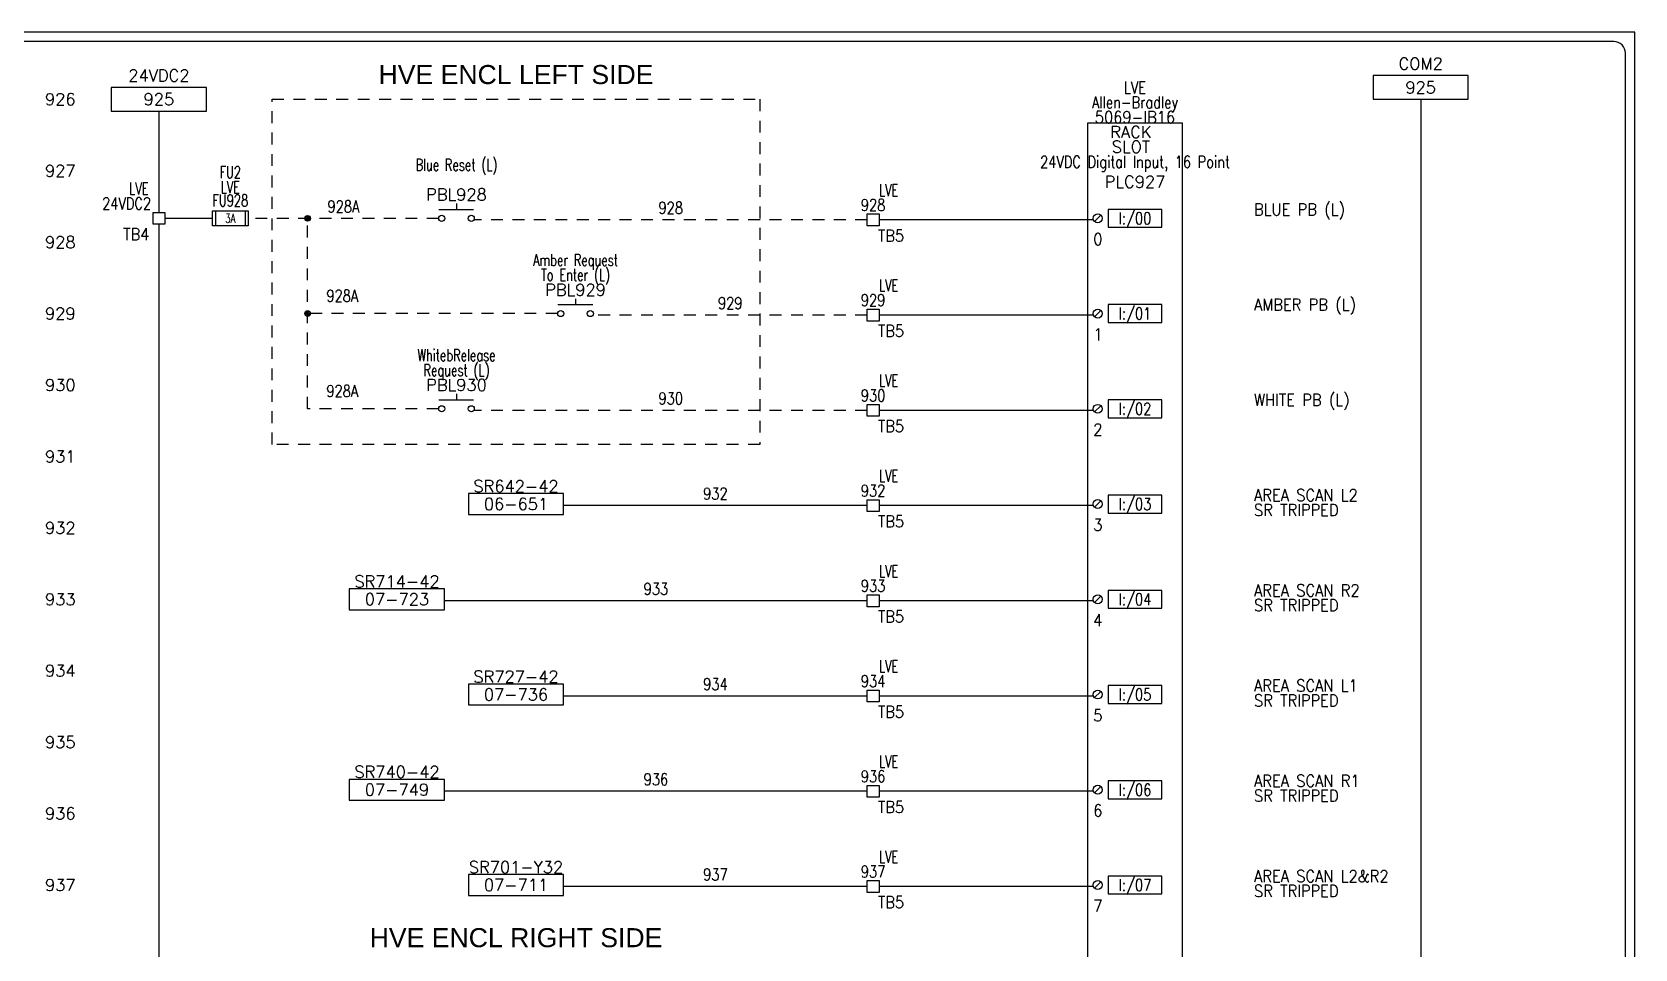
# Model space of a CAD drawing. Header units: inches. Extents: x 0 to 34.2, y 0 to 22.
# Drawn here: x 17.42 to 34.25, y 12.33 to 21.96 of the extents above; entities that cross this region are included whole.
import ezdxf
from ezdxf.enums import TextEntityAlignment as Align

# ---------------------------------------------------------------- set-up
doc = ezdxf.new("R2010")
doc.units = ezdxf.units.IN
doc.header["$MEASUREMENT"] = 0
doc.linetypes.add('HIDDEN2', pattern=[0.1875, 0.125, -0.0625])
for name, color, linetype in [('BLU_12AWG', 5, 'Continuous'), ('BLU_18AWG', 5, 'Continuous'), ('BLU_WHT_12AWG', 4, 'Continuous'), ('DESC', 150, 'Continuous'), ('LOC', 8, 'Continuous'), ('LOCBOX', 3, 'HIDDEN2'), ('MISC', 7, 'Continuous'), ('SYMS', 7, 'Continuous'), ('TAGS', 1, 'Continuous'), ('TERMS', 3, 'Continuous'), ('WIRENO', 3, 'Continuous'), ('WIREREF', 50, 'Continuous'), ('XREF', 7, 'Continuous')]:
    doc.layers.add(name, color=color, linetype=linetype)
doc.styles.add('Fields', font='simplex.shx', dxfattribs={"height": 0.185})
doc.styles.get("Standard").update_dxf_attribs({"font": 'arial.ttf'})
doc.styles.add('WD', font='romans.shx', dxfattribs={"height": 0.185})

# ---------------------------------------------------------------- blocks, each defined once
blk = doc.blocks.new('RG_Master_Ver_4_2_2')
at = {"color": 3}
for p, q in [((34.028, 21.856), (0.25, 21.856)), ((34.15, 0.194), (34.15, 21.734))]:
    blk.add_line(p, q, dxfattribs=at)
blk.add_lwpolyline([(0, -0.044), (34.25, -0.044), (34.25, 21.956), (0, 21.956)], close=True, dxfattribs=at)
blk.add_arc((34.028, 21.734), 0.122, 0, 90, dxfattribs=at)
at = {"style": 'Fields'}
for tag, p in [('DESCRIPTION_3', (13.116, 1.307)), ('DRN_3', (15.472, 1.307)), ('CHK_3', (16.529, 1.307)), ('APP_3', (17.552, 1.307)), ('DATE_3', (18.829, 1.307)), ('DRAWING_DESC', (32.229, 1.246)), ('CUSTOMER', (28.997, 1.214)), ('DESCRIPTION_2', (13.116, 0.951)), ('DRN_2', (15.472, 0.951)), ('CHK_2', (16.529, 0.951)), ('APP_2', (17.552, 0.951)), ('DATE_2', (18.829, 0.951)), ('SIZE', (30.715, 0.894)), ('DRAWING_#', (32.125, 0.894)), ('REV', (33.543, 0.894)), ('DESCRIPTION_1', (13.116, 0.596)), ('DRN_1', (15.472, 0.596)), ('CHK_1', (16.529, 0.596)), ('APP_1', (17.552, 0.596)), ('DATE_1', (18.829, 0.596)), ('PROJECT_#', (28.981, 0.581)), ('DRN_BY', (30.875, 0.524)), ('CHK_BY', (31.762, 0.524)), ('APP_BY', (32.75, 0.524)), ('SCALE', (33.652, 0.524)), ('PROJECT_NAME', (29.021, 0.176)), ('SHEETNUM', (32.753, 0.176)), ('TTL_SHTS', (33.547, 0.176))]:
    blk.add_attdef(tag, text='', height=0.125, dxfattribs=at).set_placement(p, align=Align.CENTER)
at = {"style": 'Fields', "flags": 9}
blk.add_attdef('WD_TB', (9.953, 0.194), '', height=0.0638, dxfattribs=at)
blk = doc.blocks.new('WD_MLRH')
at = {"style": 'WD'}
blk.add_attdef('RUNGFIRST', text='', height=0.125, dxfattribs=at).set_placement((-0.25, 0), align=Align.MIDDLE_RIGHT)
at = {"style": 'WD', "flags": 1}
for tag, p in [('RUNGHORV', (-0.25, -0.127)), ('RUNGINC', (-0.25, -0.163)), ('WIRE-START', (-0.25, -0.356)), ('WIREMODE', (-0.25, -0.281)), ('RUNGDIST', (-0.25, -0.2)), ('RUNGCNT', (-0.25, -0.237)), ('WIREFMT', (-0.25, -0.321)), ('WIRE-GSUF', (-0.25, -0.396)), ('PH3SPACE', (-0.25, -0.437))]:
    blk.add_attdef(tag, text='', height=0.025, dxfattribs=at).set_placement(p, align=Align.RIGHT)
blk = doc.blocks.new('HA2D1_REF_1')
for p, q in [((0, 0.25), (0, 0)), ((1, 0.25), (0, 0.25)), ((1, 0), (1, 0.25)), ((0, 0), (1, 0))]:
    blk.add_line(p, q)
at = {"style": 'WD'}
for tag, p in [('DESC1', (0.5, 0.3125)), ('XREF', (0.5, 0.0625))]:
    blk.add_attdef(tag, text='', height=0.125, dxfattribs=at).set_placement(p, align=Align.CENTER)
at = {"style": 'WD', "flags": 1}
blk.add_attdef('SIGCODE', text='', height=0.125, dxfattribs=at).set_placement((0.5, -0.125), align=Align.CENTER)
blk = doc.blocks.new('PLCIO_11F3')
at = {"layer": 'SYMS'}
for p, q in [((0.5, 1), (-0.5, 1)), ((-0.5, 1), (-0.5, -17.5)), ((0.5, -17.5), (0.5, 1)), ((-0.357, 0.033), (-0.424, -0.033)), ((0.281, 0.094), (-0.281, 0.094)), ((-0.281, 0.094), (-0.281, -0.094)), ((0.281, -0.094), (0.281, 0.094)), ((-0.281, -0.094), (0.281, -0.094)), ((-0.357, -0.967), (-0.424, -1.033)), ((0.281, -0.906), (-0.281, -0.906)), ((-0.281, -0.906), (-0.281, -1.094)), ((0.281, -1.094), (0.281, -0.906)), ((-0.281, -1.094), (0.281, -1.094)), ((-0.357, -1.967), (-0.424, -2.033)), ((0.281, -1.906), (-0.281, -1.906)), ((-0.281, -1.906), (-0.281, -2.094)), ((0.281, -2.094), (0.281, -1.906)), ((-0.281, -2.094), (0.281, -2.094)), ((-0.357, -2.967), (-0.424, -3.033)), ((0.281, -2.906), (-0.281, -2.906)), ((-0.281, -2.906), (-0.281, -3.094)), ((0.281, -3.094), (0.281, -2.906)), ((-0.281, -3.094), (0.281, -3.094)), ((-0.357, -3.967), (-0.424, -4.033)), ((0.281, -3.906), (-0.281, -3.906)), ((-0.281, -3.906), (-0.281, -4.094)), ((0.281, -4.094), (0.281, -3.906)), ((-0.281, -4.094), (0.281, -4.094)), ((-0.357, -4.967), (-0.424, -5.033)), ((0.281, -4.906), (-0.281, -4.906)), ((-0.281, -4.906), (-0.281, -5.094)), ((0.281, -5.094), (0.281, -4.906)), ((-0.281, -5.094), (0.281, -5.094)), ((-0.357, -5.967), (-0.424, -6.033)), ((0.281, -5.906), (-0.281, -5.906)), ((-0.281, -5.906), (-0.281, -6.094)), ((0.281, -6.094), (0.281, -5.906)), ((-0.281, -6.094), (0.281, -6.094)), ((-0.357, -6.967), (-0.424, -7.033)), ((0.281, -6.906), (-0.281, -6.906)), ((-0.281, -6.906), (-0.281, -7.094)), ((0.281, -7.094), (0.281, -6.906)), ((-0.281, -7.094), (0.281, -7.094)), ((0.281, -7.906), (-0.281, -7.906)), ((-0.281, -7.906), (-0.281, -8.094)), ((0.281, -8.094), (0.281, -7.906)), ((-0.357, -7.967), (-0.424, -8.033)), ((-0.281, -8.094), (0.281, -8.094)), ((0.281, -8.906), (-0.281, -8.906)), ((-0.281, -8.906), (-0.281, -9.094)), ((0.281, -9.094), (0.281, -8.906)), ((-0.357, -8.967), (-0.424, -9.033)), ((-0.281, -9.094), (0.281, -9.094)), ((0.281, -9.906), (-0.281, -9.906)), ((-0.281, -9.906), (-0.281, -10.094)), ((0.281, -10.094), (0.281, -9.906)), ((-0.357, -9.967), (-0.424, -10.033)), ((-0.281, -10.094), (0.281, -10.094)), ((0.281, -10.906), (-0.281, -10.906)), ((-0.281, -10.906), (-0.281, -11.094)), ((0.281, -11.094), (0.281, -10.906)), ((-0.357, -10.967), (-0.424, -11.033)), ((-0.281, -11.094), (0.281, -11.094)), ((0.281, -11.906), (-0.281, -11.906)), ((-0.281, -11.906), (-0.281, -12.094)), ((0.281, -12.094), (0.281, -11.906)), ((-0.357, -11.967), (-0.424, -12.033)), ((-0.281, -12.094), (0.281, -12.094)), ((0.281, -12.906), (-0.281, -12.906)), ((-0.281, -12.906), (-0.281, -13.094)), ((0.281, -13.094), (0.281, -12.906)), ((-0.357, -12.967), (-0.424, -13.033)), ((-0.281, -13.094), (0.281, -13.094)), ((-0.357, -13.967), (-0.424, -14.033)), ((0.281, -13.906), (-0.281, -13.906)), ((-0.281, -13.906), (-0.281, -14.094)), ((0.281, -14.094), (0.281, -13.906)), ((-0.281, -14.094), (0.281, -14.094)), ((-0.357, -14.967), (-0.424, -15.033)), ((0.281, -14.906), (-0.281, -14.906)), ((-0.281, -14.906), (-0.281, -15.094)), ((0.281, -15.094), (0.281, -14.906)), ((-0.281, -15.094), (0.281, -15.094)), ((-0.5, -17.5), (0.5, -17.5))]:
    blk.add_line(p, q, dxfattribs=at)
for centre in [(-0.391, 0), (-0.391, -1), (-0.391, -2), (-0.391, -3), (-0.391, -4), (-0.391, -5), (-0.391, -6), (-0.391, -7), (-0.391, -8), (-0.391, -9), (-0.391, -10), (-0.391, -11), (-0.391, -12), (-0.391, -13), (-0.391, -14), (-0.391, -15)]:
    blk.add_circle(centre, 0.0469, dxfattribs=at)
at = {"layer": 'SYMS', "style": 'WD'}
for tag, width, p in [('INST', 0.8, (0, 1.482)), ('LOC', 0.8, (0, 1.312)), ('MFG', 0.8, (0, 1.156)), ('CAT', 0.9, (0, 1)), ('DESC', 0.8, (0, 0.53))]:
    blk.add_attdef(tag, text='', height=0.125, dxfattribs=dict(at, width=width)).set_placement(p, align=Align.CENTER)
at = {"layer": 'SYMS', "linetype": 'Continuous', "style": 'WD', "flags": 9}
blk.add_attdef('ASSYCODE', text='', height=0.01, dxfattribs=at).set_placement((0.23, 1.103), align=Align.CENTER)
at = {"layer": 'SYMS', "style": 'WD'}
for tag, p in [('LINE1', (0, 0.844)), ('LINE2', (0, 0.688)), ('TAG', (0, 0.322))]:
    blk.add_attdef(tag, text='', height=0.125, dxfattribs=at).set_placement(p, align=Align.CENTER)
at = {"layer": 'SYMS', "style": 'WD', "flags": 1}
for tag, p in [('X4TERM01', (-0.438, 0)), ('X4TERM02', (-0.438, -1)), ('X4TERM03', (-0.438, -2)), ('X4TERM04', (-0.438, -3)), ('X4TERM05', (-0.438, -4)), ('X4TERM06', (-0.438, -5)), ('X4TERM07', (-0.438, -6)), ('X4TERM08', (-0.438, -7)), ('X4TERM09', (-0.438, -8)), ('X4TERM10', (-0.438, -9)), ('X4TERM11', (-0.438, -10)), ('X4TERM12', (-0.438, -11)), ('X4TERM13', (-0.438, -12)), ('X4TERM14', (-0.438, -13)), ('X4TERM15', (-0.438, -14)), ('X4TERM16', (-0.438, -15))]:
    blk.add_attdef(tag, p, '', height=0.01, dxfattribs=at)
at = {"layer": 'SYMS', "style": 'WD', "width": 0.8}
for tag, p in [('TAGA01', (0, 0)), ('TAGA02', (0, -1)), ('TAGA03', (0, -2)), ('TAGA04', (0, -3)), ('TAGA05', (0, -4)), ('TAGA06', (0, -5)), ('TAGA07', (0, -6)), ('TAGA08', (0, -7)), ('TAGA09', (0, -8)), ('TAGA10', (0, -9)), ('TAGA11', (0, -10)), ('TAGA12', (0, -11)), ('TAGA13', (0, -12)), ('TAGA14', (0, -13)), ('TAGA15', (0, -14)), ('TAGA16', (0, -15))]:
    blk.add_attdef(tag, text='', height=0.125, dxfattribs=at).set_placement(p, align=Align.MIDDLE_CENTER)
at = {"layer": 'SYMS', "style": 'WD', "width": 0.9}
for tag, p in [('DESCA01', (1.25, 0.031)), ('DESCB01', (1.25, -0.125)), ('DESCC01', (1.25, -0.281)), ('DESCD01', (1.25, -0.438)), ('DESCE01', (1.25, -0.594)), ('DESCA02', (1.25, -0.969)), ('DESCB02', (1.25, -1.125)), ('DESCC02', (1.25, -1.281)), ('DESCD02', (1.25, -1.438)), ('DESCE02', (1.25, -1.594)), ('DESCA03', (1.25, -1.969)), ('DESCB03', (1.25, -2.125)), ('DESCC03', (1.25, -2.281)), ('DESCD03', (1.25, -2.438)), ('DESCE03', (1.25, -2.594)), ('DESCA04', (1.25, -2.969)), ('DESCB04', (1.25, -3.125)), ('DESCC04', (1.25, -3.281)), ('DESCD04', (1.25, -3.438)), ('DESCE04', (1.25, -3.594)), ('DESCA05', (1.25, -3.969)), ('DESCB05', (1.25, -4.125)), ('DESCC05', (1.25, -4.281)), ('DESCD05', (1.25, -4.438)), ('DESCE05', (1.25, -4.594)), ('DESCA06', (1.25, -4.969)), ('DESCB06', (1.25, -5.125)), ('DESCC06', (1.25, -5.281)), ('DESCD06', (1.25, -5.438)), ('DESCE06', (1.25, -5.594)), ('DESCA07', (1.25, -5.969)), ('DESCB07', (1.25, -6.125)), ('DESCC07', (1.25, -6.281)), ('DESCD07', (1.25, -6.438)), ('DESCE07', (1.25, -6.594)), ('DESCA08', (1.25, -6.969)), ('DESCB08', (1.25, -7.125)), ('DESCC08', (1.25, -7.281)), ('DESCD08', (1.25, -7.438)), ('DESCE08', (1.25, -7.594)), ('DESCA09', (1.25, -7.969)), ('DESCB09', (1.25, -8.125)), ('DESCC09', (1.25, -8.281)), ('DESCD09', (1.25, -8.438)), ('DESCE09', (1.25, -8.594)), ('DESCA10', (1.25, -8.969)), ('DESCB10', (1.25, -9.125)), ('DESCC10', (1.25, -9.281)), ('DESCD10', (1.25, -9.438)), ('DESCE10', (1.25, -9.594)), ('DESCA11', (1.25, -9.969)), ('DESCB11', (1.25, -10.125)), ('DESCC11', (1.25, -10.281)), ('DESCD11', (1.25, -10.438)), ('DESCE11', (1.25, -10.594)), ('DESCA12', (1.25, -10.969)), ('DESCB12', (1.25, -11.125)), ('DESCC12', (1.25, -11.281)), ('DESCD12', (1.25, -11.438)), ('DESCE12', (1.25, -11.594)), ('DESCA13', (1.25, -11.969)), ('DESCB13', (1.25, -12.125)), ('DESCC13', (1.25, -12.281)), ('DESCD13', (1.25, -12.438)), ('DESCE13', (1.25, -12.594)), ('DESCA14', (1.25, -12.969)), ('DESCB14', (1.25, -13.125)), ('DESCC14', (1.25, -13.281)), ('DESCD14', (1.25, -13.438)), ('DESCE14', (1.25, -13.594)), ('DESCA15', (1.25, -13.969)), ('DESCB15', (1.25, -14.125)), ('DESCC15', (1.25, -14.281)), ('DESCD15', (1.25, -14.438)), ('DESCE15', (1.25, -14.594)), ('DESCA16', (1.25, -14.969)), ('DESCB16', (1.25, -15.125)), ('DESCC16', (1.25, -15.281)), ('DESCD16', (1.25, -15.438)), ('DESCE16', (1.25, -15.594))]:
    blk.add_attdef(tag, p, '', height=0.125, dxfattribs=at)
for tag, p in [('TERMDESC01', (-0.625, -0.062)), ('TERMDESC02', (-0.625, -1.062)), ('TERMDESC03', (-0.625, -2.062)), ('TERMDESC04', (-0.625, -3.062)), ('TERMDESC05', (-0.625, -4.062)), ('TERMDESC06', (-0.625, -5.062)), ('TERMDESC07', (-0.625, -6.062)), ('TERMDESC08', (-0.625, -7.062)), ('TERMDESC09', (-0.625, -8.062)), ('TERMDESC10', (-0.625, -9.062)), ('TERMDESC11', (-0.625, -10.062)), ('TERMDESC12', (-0.625, -11.062)), ('TERMDESC13', (-0.625, -12.062)), ('TERMDESC14', (-0.625, -13.062)), ('TERMDESC15', (-0.625, -14.062)), ('TERMDESC16', (-0.625, -15.062))]:
    blk.add_attdef(tag, text='', height=0.125, dxfattribs=at).set_placement(p, align=Align.TOP_RIGHT)
for tag, p in [('TERM01', (-0.438, -0.156)), ('TERM02', (-0.438, -1.156)), ('TERM03', (-0.438, -2.156)), ('TERM04', (-0.438, -3.156)), ('TERM05', (-0.438, -4.156)), ('TERM06', (-0.438, -5.156)), ('TERM07', (-0.438, -6.156)), ('TERM08', (-0.438, -7.156)), ('TERM09', (-0.438, -8.156)), ('TERM10', (-0.438, -9.156)), ('TERM11', (-0.438, -10.156)), ('TERM12', (-0.438, -11.156)), ('TERM13', (-0.438, -12.156)), ('TERM14', (-0.438, -13.156)), ('TERM15', (-0.438, -14.156)), ('TERM16', (-0.438, -15.156))]:
    blk.add_attdef(tag, text='', height=0.125, dxfattribs=at).set_placement(p, align=Align.TOP_LEFT)
blk = doc.blocks.new('HA2D1_REF1')
for p, q in [((-0.0625, 0.109375), (-0.0625, -0.109375)), ((0.9375, 0.109375), (-0.0625, 0.109375)), ((0.9375, -0.109375), (0.9375, 0.109375)), ((-0.0625, -0.109375), (0.9375, -0.109375))]:
    blk.add_line(p, q)
at = {"style": 'WD', "flags": 1}
blk.add_attdef('SIGCODE', (0, 0.3125), '', height=0.125, dxfattribs=at)
at = {"style": 'WD'}
for tag, p in [('DESC1', (0.4375, 0.125)), ('XREF', (0.4375, -0.0625))]:
    blk.add_attdef(tag, text='', height=0.125, dxfattribs=at).set_placement(p, align=Align.CENTER)
blk = doc.blocks.new('HPB11L')
for p, q in [((-0.185, 0.094), (0.18, 0.094)), ((0, 0.156), (0, 0.094))]:
    blk.add_line(p, q)
for centre in [(-0.155, 0), (0.155, 0)]:
    blk.add_circle(centre, 0.0322)
at = {"style": 'WD', "width": 0.7}
for tag, p in [('INST', (0, 0.826)), ('LOC', (0, 0.656)), ('DESC1', (0, 0.5)), ('DESC2', (0, 0.344)), ('XREF', (0, -0.219))]:
    blk.add_attdef(tag, text='', height=0.125, dxfattribs=at).set_placement(p, align=Align.CENTER)
at = {"style": 'WD'}
blk.add_attdef('TAG1', text='', height=0.125, dxfattribs=at).set_placement((0, 0.188), align=Align.CENTER)
for tag, p in [('X2LINK', (0, 0.219)), ('X8LINK', (0, 0))]:
    blk.add_attdef(tag, p, '', height=0.01, dxfattribs=at)
for tag, p, height, flags in [('X4TERM01', (-0.188, 0), 0.0125, 1), ('X1TERM02', (0.188, 0), 0.0125, 1), ('FAMILY', (0.205, 0.152), 0.01, 9), ('CONTACT', (0.205, 0.136), 0.01, 1)]:
    blk.add_attdef(tag, p, '', height=height, dxfattribs=dict(at, flags=flags))
at = {"linetype": 'Continuous', "style": 'WD', "flags": 9}
for tag, p in [('ASSYCODE', (0.233, 0.073)), ('MFG', (0.228, 0.089)), ('CAT', (0.23, 0.108))]:
    blk.add_attdef(tag, text='', height=0.01, dxfattribs=at).set_placement(p, align=Align.CENTER)
at = {"linetype": 'Continuous', "style": 'WD', "flags": 8}
blk.add_attdef('TERM01', text='', height=0.125, dxfattribs=at).set_placement((-0.25, -0.031), align=Align.TOP_RIGHT)
blk.add_attdef('TERM02', text='', height=0.125, dxfattribs=at).set_placement((0.25, -0.031), align=Align.TOP_LEFT)
blk = doc.blocks.new('WD_WNH')
at = {"linetype": 'Continuous', "style": 'WD', "width": 0.8}
blk.add_attdef('WIRENO', text='', height=0.125, dxfattribs=at).set_placement((0, 0.062), align=Align.CENTER)
at = {"style": 'WD', "flags": 1}
for tag, p in [('W01USER', (0, 0.078)), ('W02USER', (0, 0.07)), ('W03USER', (0, 0.062)), ('W04USER', (0, 0.055)), ('W05USER', (0, 0.047)), ('W06USER', (0, 0.039)), ('W07USER', (0, 0.031)), ('W08USER', (0, 0.023)), ('W09USER', (0, 0.016)), ('W10USER', (0, 0.008))]:
    blk.add_attdef(tag, text='', height=0.005, dxfattribs=at).set_placement(p, align=Align.CENTER)
blk = doc.blocks.new('HT0W01')
for p, q in [((-0.062, 0.062), (0.062, 0.062)), ((-0.062, -0.062), (-0.062, 0.062)), ((0.062, 0.062), (0.062, -0.062)), ((0.062, -0.062), (-0.062, -0.062))]:
    blk.add_line(p, q)
at = {"style": 'WD'}
for tag, p, width in [('INST', (0.062, 0.42), 0.7), ('LOC', (0.062, 0.25), 0.7), ('DESC1', (0.05, -0.385), 0.8)]:
    blk.add_attdef(tag, p, '', height=0.125, dxfattribs=dict(at, width=width))
at = {"linetype": 'Continuous', "style": 'WD', "width": 0.8, "flags": 8}
blk.add_attdef('WIRENO', text='', height=0.125, dxfattribs=at).set_placement((0, 0.094), align=Align.CENTER)
at = {"style": 'WD', "flags": 1}
for tag, p, height in [('X4TERM01', (-0.062, 0), 0.0125), ('X4TERMDESC01', (-0.055, -0.023), 0.025), ('X2TERMDESC01', (-0.006, 0.029), 0.025), ('STRIPSEQ', (0, 0), 0.00125), ('X2TERM01', (0, 0.062), 0.0125), ('X1TERMDESC01', (0.039, 0.007), 0.025), ('X1TERM01', (0.062, 0), 0.0125), ('LINKTERM', (0, -0.002), 0.00125), ('X8TERM01', (0, -0.062), 0.0125), ('X8TERMDESC01', (0, -0.054), 0.025)]:
    blk.add_attdef(tag, p, '', height=height, dxfattribs=at)
at = {"linetype": 'Continuous', "style": 'WD'}
for tag, p, height, width, flags in [('TAGSTRIP', (0.05, -0.229), 0.125, 0.9, 8), ('CAT', (0.213, -0.406), 0.109, 0.8, 1), ('DESC2', (0.05, -0.541), 0.125, 0.8, 8), ('DESC3', (0.05, -0.698), 0.125, 0.8, 8)]:
    blk.add_attdef(tag, p, '', height=height, dxfattribs=dict(at, width=width, flags=flags))
at = {"linetype": 'Continuous', "style": 'WD', "width": 0.8, "flags": 1}
blk.add_attdef('MFG', text='', height=0.109, dxfattribs=at).set_placement((0.088, -0.406), align=Align.RIGHT)
at = {"style": 'WD', "width": 0.7, "flags": 1}
blk.add_attdef('ASSYCODE', (0.062, -0.281), '', height=0.01, dxfattribs=at)
blk = doc.blocks.new('HFU1')
for p, q in [((-0.188, -0.078), (-0.188, 0.078)), ((-0.188, 0.078), (0.188, 0.078)), ((-0.156, 0.078), (-0.156, -0.078)), ((0.156, 0.078), (0.156, -0.078)), ((0.188, 0.078), (0.188, -0.078)), ((0.188, -0.078), (-0.188, -0.078))]:
    blk.add_line(p, q)
at = {"style": 'WD', "width": 0.7}
for tag, p in [('INST', (0, 0.422)), ('LOC', (0, 0.266)), ('TAG1', (0, 0.125))]:
    blk.add_attdef(tag, text='', height=0.125, dxfattribs=at).set_placement(p, align=Align.CENTER)
at = {"linetype": 'Continuous', "style": 'WD', "flags": 9}
for tag, p in [('ASSYCODE', (0.157, 0.251)), ('MFG', (0.156, 0.083)), ('CAT', (0.156, 0.102))]:
    blk.add_attdef(tag, text='', height=0.01, dxfattribs=at).set_placement(p, align=Align.CENTER)
at = {"style": 'WD'}
for tag, p, height, flags in [('X4TERM01', (-0.188, 0), 0.0109, 1), ('FAMILY', (0.129, 0.108), 0.01, 9), ('X1TERM02', (0.188, 0), 0.0109, 1)]:
    blk.add_attdef(tag, p, '', height=height, dxfattribs=dict(at, flags=flags))
at = {"style": 'WD', "width": 0.7}
blk.add_attdef('RATING1', text='', height=0.0938, dxfattribs=at).set_placement((0, 0), align=Align.MIDDLE_CENTER)
at = {"style": 'WD'}
for tag, p in [('X2LINK', (0, 0.109)), ('X8LINK', (0, -0.109))]:
    blk.add_attdef(tag, p, '', height=0.01, dxfattribs=at)
at = {"linetype": 'Continuous', "style": 'WD', "width": 0.7, "flags": 8}
blk.add_attdef('TERM01', text='', height=0.1, dxfattribs=at).set_placement((-0.25, -0.016), align=Align.TOP_RIGHT)
blk.add_attdef('TERM02', text='', height=0.1, dxfattribs=at).set_placement((0.25, -0.016), align=Align.TOP_LEFT)
at = {"style": 'WD', "width": 0.7}
for tag, p in [('DESC1', (0.047, -0.234)), ('DESC2', (0.047, -0.391)), ('DESC3', (0.047, -0.547))]:
    blk.add_attdef(tag, text='', height=0.125, dxfattribs=at).set_placement(p, align=Align.MIDDLE_LEFT)
blk = doc.blocks.new('WDDOT')
for radius in [0.03, 0.0187, 0.00929]:
    blk.add_circle((0, 0), radius)

msp = doc.modelspace()

# ---------------------------------------------------------------- linework, layer by layer
at = {"layer": 'BLU_12AWG'}
for p, q in [((18.75, 21.125), (18.75, 20.062)), ((18.75, 19.938), (18.75, 2.5)), ((19.312, 20), (18.812, 20))]:
    msp.add_line(p, q, dxfattribs=at)
at = {"layer": 'BLU_12AWG', "linetype": 'HIDDEN2'}
for p, q in [((21.688, 20), (19.688, 20)), ((20.312, 18), (20.312, 20)), ((22.938, 19), (20.312, 19)), ((21.688, 18), (20.312, 18))]:
    msp.add_line(p, q, dxfattribs=at)
at = {"layer": 'BLU_18AWG', "linetype": 'HIDDEN2'}
for p, q in [((26.188, 19.984), (22.062, 19.984)), ((26.188, 18.984), (23.312, 18.984)), ((26.188, 17.984), (22.062, 17.984))]:
    msp.add_line(p, q, dxfattribs=at)
at = {"layer": 'BLU_18AWG'}
for p, q in [((28.562, 19.984), (26.312, 19.984)), ((28.562, 18.984), (26.312, 18.984)), ((28.562, 17.984), (26.312, 17.984)), ((26.188, 16.984), (23, 16.984)), ((28.562, 16.984), (26.312, 16.984)), ((26.188, 15.984), (21.75, 15.984)), ((28.562, 15.984), (26.312, 15.984)), ((26.188, 14.984), (23, 14.984)), ((28.562, 14.984), (26.312, 14.984)), ((26.188, 13.984), (21.75, 13.984)), ((28.562, 13.984), (26.312, 13.984)), ((26.188, 12.984), (23, 12.984)), ((28.562, 12.984), (26.312, 12.984))]:
    msp.add_line(p, q, dxfattribs=at)
at = {"layer": 'BLU_WHT_12AWG'}
msp.add_line((32, 21.25), (32, 2.5), dxfattribs=at)
at = {"layer": 'LOCBOX'}
msp.add_lwpolyline([(19.938, 21.25), (25.062, 21.25), (25.062, 17.625), (19.938, 17.625)], close=True, dxfattribs=at)

# ---------------------------------------------------------------- block references
msp.add_blockref('RG_Master_Ver_4_2_2', (0, 0))
msp.add_blockref('WD_MLRH', (18.125, 21.25)).add_auto_attribs({'RUNGFIRST': '926'})
at = {"layer": 'SYMS'}
ref = msp.add_blockref('HA2D1_REF_1', (18.25, 21.125), dxfattribs=at)
ref.add_attrib('XREF', '925', dxfattribs={"layer": 'XREF', "height": 0.125, "style": 'WD'}).set_placement((18.75, 21.188), align=Align.CENTER)
ref.add_attrib('DESC1', '24VDC2', dxfattribs={"layer": 'DESC', "height": 0.125, "style": 'WD'}).set_placement((18.75, 21.438), align=Align.CENTER)
ref = msp.add_blockref('HA2D1_REF_1', (31.5, 21.25), dxfattribs=at)
ref.add_attrib('XREF', '925', dxfattribs={"layer": 'XREF', "height": 0.125, "style": 'WD'}).set_placement((32, 21.312), align=Align.CENTER)
ref.add_attrib('DESC1', 'COM2', dxfattribs={"layer": 'DESC', "height": 0.125, "style": 'WD'}).set_placement((32, 21.562), align=Align.CENTER)
ref = msp.add_blockref('PLCIO_11F3', (29, 20), dxfattribs=at)
ref.add_attrib('TERM01', '0', dxfattribs={"layer": 'TERMS', "height": 0.125, "style": 'WD', "width": 0.9}).set_placement((28.562, 19.844), align=Align.TOP_LEFT)
ref.add_attrib('TAGA01', 'I:/00', dxfattribs={"layer": 'TAGS', "height": 0.125, "style": 'WD', "width": 0.8}).set_placement((29, 20), align=Align.MIDDLE_CENTER)
ref.add_attrib('DESCA01', 'BLUE PB (L)', (30.25, 20.031), dxfattribs={"layer": 'DESC', "height": 0.125, "style": 'WD', "width": 0.9})
ref.add_attrib('MFG', 'Allen-Bradley', dxfattribs={"layer": 'MISC', "height": 0.125, "style": 'WD', "width": 0.8}).set_placement((29, 21.156), align=Align.CENTER)
ref.add_attrib('LOC', 'LVE', dxfattribs={"layer": 'LOC', "height": 0.125, "style": 'WD', "width": 0.8}).set_placement((29, 21.312), align=Align.CENTER)
ref.add_attrib('CAT', '5069-IB16', dxfattribs={"layer": 'MISC', "height": 0.125, "style": 'WD', "width": 0.9}).set_placement((29, 21), align=Align.CENTER)
ref.add_attrib('DESC', '24VDC Digital Input, 16 Point', dxfattribs={"layer": 'DESC', "height": 0.125, "style": 'WD', "width": 0.8}).set_placement((29, 20.53), align=Align.CENTER)
ref.add_attrib('LINE2', 'SLOT ', dxfattribs={"layer": 'MISC', "height": 0.125, "style": 'WD'}).set_placement((29, 20.688), align=Align.CENTER)
ref.add_attrib('LINE1', 'RACK ', dxfattribs={"layer": 'MISC', "height": 0.125, "style": 'WD'}).set_placement((29, 20.844), align=Align.CENTER)
ref.add_attrib('TAG', 'PLC927', dxfattribs={"layer": 'TAGS', "height": 0.125, "style": 'WD'}).set_placement((29, 20.322), align=Align.CENTER)
ref.add_attrib('TERM02', '1', dxfattribs={"layer": 'TERMS', "height": 0.125, "style": 'WD', "width": 0.9}).set_placement((28.562, 18.844), align=Align.TOP_LEFT)
ref.add_attrib('TAGA02', 'I:/01', dxfattribs={"layer": 'TAGS', "height": 0.125, "style": 'WD', "width": 0.8}).set_placement((29, 19), align=Align.MIDDLE_CENTER)
ref.add_attrib('DESCA02', 'AMBER PB (L)', (30.25, 19.031), dxfattribs={"layer": 'DESC', "height": 0.125, "style": 'WD', "width": 0.9})
ref.add_attrib('TERM03', '2', dxfattribs={"layer": 'TERMS', "height": 0.125, "style": 'WD', "width": 0.9}).set_placement((28.562, 17.844), align=Align.TOP_LEFT)
ref.add_attrib('TAGA03', 'I:/02', dxfattribs={"layer": 'TAGS', "height": 0.125, "style": 'WD', "width": 0.8}).set_placement((29, 18), align=Align.MIDDLE_CENTER)
ref.add_attrib('DESCA03', 'WHITE PB (L)', (30.25, 18.031), dxfattribs={"layer": 'DESC', "height": 0.125, "style": 'WD', "width": 0.9})
ref.add_attrib('TERM04', '3', dxfattribs={"layer": 'TERMS', "height": 0.125, "style": 'WD', "width": 0.9}).set_placement((28.562, 16.844), align=Align.TOP_LEFT)
ref.add_attrib('TAGA04', 'I:/03', dxfattribs={"layer": 'TAGS', "height": 0.125, "style": 'WD', "width": 0.8}).set_placement((29, 17), align=Align.MIDDLE_CENTER)
ref.add_attrib('DESCA04', 'AREA SCAN L2', (30.25, 17.031), dxfattribs={"layer": 'DESC', "height": 0.125, "style": 'WD', "width": 0.9})
ref.add_attrib('DESCB04', 'SR TRIPPED', (30.25, 16.875), dxfattribs={"layer": 'DESC', "height": 0.125, "style": 'WD', "width": 0.9})
ref.add_attrib('TERM05', '4', dxfattribs={"layer": 'TERMS', "height": 0.125, "style": 'WD', "width": 0.9}).set_placement((28.562, 15.844), align=Align.TOP_LEFT)
ref.add_attrib('TAGA05', 'I:/04', dxfattribs={"layer": 'TAGS', "height": 0.125, "style": 'WD', "width": 0.8}).set_placement((29, 16), align=Align.MIDDLE_CENTER)
ref.add_attrib('DESCA05', 'AREA SCAN R2', (30.25, 16.031), dxfattribs={"layer": 'DESC', "height": 0.125, "style": 'WD', "width": 0.9})
ref.add_attrib('DESCB05', 'SR TRIPPED', (30.25, 15.875), dxfattribs={"layer": 'DESC', "height": 0.125, "style": 'WD', "width": 0.9})
ref.add_attrib('TERM06', '5', dxfattribs={"layer": 'TERMS', "height": 0.125, "style": 'WD', "width": 0.9}).set_placement((28.562, 14.844), align=Align.TOP_LEFT)
ref.add_attrib('TAGA06', 'I:/05', dxfattribs={"layer": 'TAGS', "height": 0.125, "style": 'WD', "width": 0.8}).set_placement((29, 15), align=Align.MIDDLE_CENTER)
ref.add_attrib('DESCA06', 'AREA SCAN L1', (30.25, 15.031), dxfattribs={"layer": 'DESC', "height": 0.125, "style": 'WD', "width": 0.9})
ref.add_attrib('DESCB06', 'SR TRIPPED', (30.25, 14.875), dxfattribs={"layer": 'DESC', "height": 0.125, "style": 'WD', "width": 0.9})
ref.add_attrib('TERM07', '6', dxfattribs={"layer": 'TERMS', "height": 0.125, "style": 'WD', "width": 0.9}).set_placement((28.562, 13.844), align=Align.TOP_LEFT)
ref.add_attrib('TAGA07', 'I:/06', dxfattribs={"layer": 'TAGS', "height": 0.125, "style": 'WD', "width": 0.8}).set_placement((29, 14), align=Align.MIDDLE_CENTER)
ref.add_attrib('DESCA07', 'AREA SCAN R1', (30.25, 14.031), dxfattribs={"layer": 'DESC', "height": 0.125, "style": 'WD', "width": 0.9})
ref.add_attrib('DESCB07', 'SR TRIPPED', (30.25, 13.875), dxfattribs={"layer": 'DESC', "height": 0.125, "style": 'WD', "width": 0.9})
ref.add_attrib('TERM08', '7', dxfattribs={"layer": 'TERMS', "height": 0.125, "style": 'WD', "width": 0.9}).set_placement((28.562, 12.844), align=Align.TOP_LEFT)
ref.add_attrib('TAGA08', 'I:/07', dxfattribs={"layer": 'TAGS', "height": 0.125, "style": 'WD', "width": 0.8}).set_placement((29, 13), align=Align.MIDDLE_CENTER)
ref.add_attrib('DESCA08', 'AREA SCAN L2&R2', (30.25, 13.031), dxfattribs={"layer": 'DESC', "height": 0.125, "style": 'WD', "width": 0.9})
ref.add_attrib('DESCB08', 'SR TRIPPED', (30.25, 12.875), dxfattribs={"layer": 'DESC', "height": 0.125, "style": 'WD', "width": 0.9})
ref.add_attrib('TERM09', '8', dxfattribs={"layer": 'TERMS', "height": 0.125, "style": 'WD', "width": 0.9}).set_placement((28.562, 11.844), align=Align.TOP_LEFT)
ref.add_attrib('TAGA09', 'I:/08', dxfattribs={"layer": 'TAGS', "height": 0.125, "style": 'WD', "width": 0.8}).set_placement((29, 12), align=Align.MIDDLE_CENTER)
ref.add_attrib('DESCA09', 'SPARE', (30.25, 12.031), dxfattribs={"layer": 'DESC', "height": 0.125, "style": 'WD', "width": 0.9})
ref.add_attrib('TERM10', '9', dxfattribs={"layer": 'TERMS', "height": 0.125, "style": 'WD', "width": 0.9}).set_placement((28.562, 10.844), align=Align.TOP_LEFT)
ref.add_attrib('TAGA10', 'I:/09', dxfattribs={"layer": 'TAGS', "height": 0.125, "style": 'WD', "width": 0.8}).set_placement((29, 11), align=Align.MIDDLE_CENTER)
ref.add_attrib('DESCA10', 'BLUE PB (R)', (30.25, 11.031), dxfattribs={"layer": 'DESC', "height": 0.125, "style": 'WD', "width": 0.9})
ref.add_attrib('TERM11', '10', dxfattribs={"layer": 'TERMS', "height": 0.125, "style": 'WD', "width": 0.9}).set_placement((28.562, 9.844), align=Align.TOP_LEFT)
ref.add_attrib('TAGA11', 'I:/10', dxfattribs={"layer": 'TAGS', "height": 0.125, "style": 'WD', "width": 0.8}).set_placement((29, 10), align=Align.MIDDLE_CENTER)
ref.add_attrib('DESCA11', 'AMBER PB (R)', (30.25, 10.031), dxfattribs={"layer": 'DESC', "height": 0.125, "style": 'WD', "width": 0.9})
ref.add_attrib('TERM12', '11', dxfattribs={"layer": 'TERMS', "height": 0.125, "style": 'WD', "width": 0.9}).set_placement((28.562, 8.844), align=Align.TOP_LEFT)
ref.add_attrib('TAGA12', 'I:/11', dxfattribs={"layer": 'TAGS', "height": 0.125, "style": 'WD', "width": 0.8}).set_placement((29, 9), align=Align.MIDDLE_CENTER)
ref.add_attrib('DESCA12', 'WHITE PB (R)', (30.25, 9.031), dxfattribs={"layer": 'DESC', "height": 0.125, "style": 'WD', "width": 0.9})
ref.add_attrib('TERM13', '12', dxfattribs={"layer": 'TERMS', "height": 0.125, "style": 'WD', "width": 0.9}).set_placement((28.562, 7.844), align=Align.TOP_LEFT)
ref.add_attrib('TAGA13', 'I:/12', dxfattribs={"layer": 'TAGS', "height": 0.125, "style": 'WD', "width": 0.8}).set_placement((29, 8), align=Align.MIDDLE_CENTER)
ref.add_attrib('DESCA13', 'SPARE', (30.25, 8.031), dxfattribs={"layer": 'DESC', "height": 0.125, "style": 'WD', "width": 0.9})
ref.add_attrib('TERM14', '13', dxfattribs={"layer": 'TERMS', "height": 0.125, "style": 'WD', "width": 0.9}).set_placement((28.562, 6.844), align=Align.TOP_LEFT)
ref.add_attrib('TAGA14', 'I:/13', dxfattribs={"layer": 'TAGS', "height": 0.125, "style": 'WD', "width": 0.8}).set_placement((29, 7), align=Align.MIDDLE_CENTER)
ref.add_attrib('DESCA14', 'SPARE', (30.25, 7.031), dxfattribs={"layer": 'DESC', "height": 0.125, "style": 'WD', "width": 0.9})
ref.add_attrib('TERM15', '14', dxfattribs={"layer": 'TERMS', "height": 0.125, "style": 'WD', "width": 0.9}).set_placement((28.562, 5.844), align=Align.TOP_LEFT)
ref.add_attrib('TAGA15', 'I:/14', dxfattribs={"layer": 'TAGS', "height": 0.125, "style": 'WD', "width": 0.8}).set_placement((29, 6), align=Align.MIDDLE_CENTER)
ref.add_attrib('DESCA15', 'SPARE', (30.25, 6.031), dxfattribs={"layer": 'DESC', "height": 0.125, "style": 'WD', "width": 0.9})
ref.add_attrib('TERM16', '15', dxfattribs={"layer": 'TERMS', "height": 0.125, "style": 'WD', "width": 0.9}).set_placement((28.562, 4.844), align=Align.TOP_LEFT)
ref.add_attrib('TAGA16', 'I:/15', dxfattribs={"layer": 'TAGS', "height": 0.125, "style": 'WD', "width": 0.8}).set_placement((29, 5), align=Align.MIDDLE_CENTER)
ref.add_attrib('DESCA16', 'MASTER SAFETY', (30.25, 5.031), dxfattribs={"layer": 'DESC', "height": 0.125, "style": 'WD', "width": 0.9})
ref.add_attrib('DESCB16', 'RESET', (30.25, 4.875), dxfattribs={"layer": 'DESC', "height": 0.125, "style": 'WD', "width": 0.9})
ref = msp.add_blockref('HFU1', (19.5, 20), dxfattribs=at)
ref.add_attrib('INST', 'FU2', dxfattribs={"layer": 'LOC', "height": 0.125, "style": 'WD', "width": 0.7}).set_placement((19.5, 20.422), align=Align.CENTER)
ref.add_attrib('RATING1', '3A', dxfattribs={"layer": 'MISC', "height": 0.0938, "style": 'WD', "width": 0.7}).set_placement((19.5, 20), align=Align.MIDDLE_CENTER)
ref.add_attrib('LOC', 'LVE', dxfattribs={"layer": 'LOC', "height": 0.125, "style": 'WD', "width": 0.7}).set_placement((19.5, 20.266), align=Align.CENTER)
ref.add_attrib('TAG1', 'FU928', dxfattribs={"layer": 'TAGS', "height": 0.125, "style": 'WD', "width": 0.7}).set_placement((19.5, 20.125), align=Align.CENTER)
ref = msp.add_blockref('HPB11L', (21.875, 20), dxfattribs=at)
ref.add_attrib('DESC1', 'Blue Reset (L)', dxfattribs={"layer": 'DESC', "height": 0.125, "style": 'WD', "width": 0.7}).set_placement((21.875, 20.5), align=Align.CENTER)
ref.add_attrib('TAG1', 'PBL928', dxfattribs={"layer": 'TAGS', "height": 0.125, "style": 'WD'}).set_placement((21.875, 20.188), align=Align.CENTER)
ref = msp.add_blockref('HT0W01', (18.75, 20), dxfattribs=at)
ref.add_attrib('LOC', 'LVE', (18.438, 20.25), dxfattribs={"layer": 'LOC', "height": 0.125, "style": 'WD', "width": 0.7})
ref.add_attrib('WIRENO', '24VDC2', dxfattribs={"layer": 'WIREREF', "linetype": 'Continuous', "height": 0.125, "style": 'WD', "width": 0.8, "flags": 8}).set_placement((18.411, 20.094), align=Align.CENTER)
ref.add_attrib('TAGSTRIP', 'TB4', (18.375, 19.771), dxfattribs={"layer": 'TAGS', "linetype": 'Continuous', "height": 0.125, "style": 'WD', "width": 0.9, "flags": 8})
ref = msp.add_blockref('HT0W01', (26.25, 19.984), dxfattribs=at)
ref.add_attrib('LOC', 'LVE', (26.312, 20.234), dxfattribs={"layer": 'LOC', "height": 0.125, "style": 'WD', "width": 0.7})
ref.add_attrib('WIRENO', '928', dxfattribs={"layer": 'WIREREF', "linetype": 'Continuous', "height": 0.125, "style": 'WD', "width": 0.8, "flags": 8}).set_placement((26.25, 20.078), align=Align.CENTER)
ref.add_attrib('TAGSTRIP', 'TB5', (26.3, 19.756), dxfattribs={"layer": 'TAGS', "linetype": 'Continuous', "height": 0.125, "style": 'WD', "width": 0.9, "flags": 8})
for p in [(20.312, 20), (20.312, 19)]:
    msp.add_blockref('WDDOT', p, dxfattribs=at)
ref = msp.add_blockref('HPB11L', (23.125, 19), dxfattribs=at)
ref.add_attrib('DESC2', 'To Enter (L)', dxfattribs={"layer": 'DESC', "height": 0.125, "style": 'WD', "width": 0.7}).set_placement((23.125, 19.344), align=Align.CENTER)
ref.add_attrib('DESC1', 'Amber Request', dxfattribs={"layer": 'DESC', "height": 0.125, "style": 'WD', "width": 0.7}).set_placement((23.125, 19.5), align=Align.CENTER)
ref.add_attrib('TAG1', 'PBL929', dxfattribs={"layer": 'TAGS', "height": 0.125, "style": 'WD'}).set_placement((23.125, 19.188), align=Align.CENTER)
ref = msp.add_blockref('HT0W01', (26.25, 18.984), dxfattribs=at)
ref.add_attrib('LOC', 'LVE', (26.312, 19.234), dxfattribs={"layer": 'LOC', "height": 0.125, "style": 'WD', "width": 0.7})
ref.add_attrib('WIRENO', '929', dxfattribs={"layer": 'WIREREF', "linetype": 'Continuous', "height": 0.125, "style": 'WD', "width": 0.8, "flags": 8}).set_placement((26.25, 19.078), align=Align.CENTER)
ref.add_attrib('TAGSTRIP', 'TB5', (26.3, 18.756), dxfattribs={"layer": 'TAGS', "linetype": 'Continuous', "height": 0.125, "style": 'WD', "width": 0.9, "flags": 8})
ref = msp.add_blockref('HPB11L', (21.875, 18), dxfattribs=at)
ref.add_attrib('DESC2', 'Request (L)', dxfattribs={"layer": 'DESC', "height": 0.125, "style": 'WD', "width": 0.7}).set_placement((21.875, 18.344), align=Align.CENTER)
ref.add_attrib('DESC1', 'WhitebRelease', dxfattribs={"layer": 'DESC', "height": 0.125, "style": 'WD', "width": 0.7}).set_placement((21.875, 18.5), align=Align.CENTER)
ref.add_attrib('TAG1', 'PBL930', dxfattribs={"layer": 'TAGS', "height": 0.125, "style": 'WD'}).set_placement((21.875, 18.188), align=Align.CENTER)
ref = msp.add_blockref('HT0W01', (26.25, 17.984), dxfattribs=at)
ref.add_attrib('LOC', 'LVE', (26.312, 18.234), dxfattribs={"layer": 'LOC', "height": 0.125, "style": 'WD', "width": 0.7})
ref.add_attrib('WIRENO', '930', dxfattribs={"layer": 'WIREREF', "linetype": 'Continuous', "height": 0.125, "style": 'WD', "width": 0.8, "flags": 8}).set_placement((26.25, 18.078), align=Align.CENTER)
ref.add_attrib('TAGSTRIP', 'TB5', (26.3, 17.756), dxfattribs={"layer": 'TAGS', "linetype": 'Continuous', "height": 0.125, "style": 'WD', "width": 0.9, "flags": 8})
ref = msp.add_blockref('HT0W01', (26.25, 16.984), dxfattribs=at)
ref.add_attrib('LOC', 'LVE', (26.312, 17.234), dxfattribs={"layer": 'LOC', "height": 0.125, "style": 'WD', "width": 0.7})
ref.add_attrib('WIRENO', '932', dxfattribs={"layer": 'WIREREF', "linetype": 'Continuous', "height": 0.125, "style": 'WD', "width": 0.8, "flags": 8}).set_placement((26.25, 17.078), align=Align.CENTER)
ref.add_attrib('TAGSTRIP', 'TB5', (26.3, 16.756), dxfattribs={"layer": 'TAGS', "linetype": 'Continuous', "height": 0.125, "style": 'WD', "width": 0.9, "flags": 8})
ref = msp.add_blockref('HA2D1_REF1', (22.062, 17), dxfattribs=at)
ref.add_attrib('XREF', '06-651', dxfattribs={"layer": 'XREF', "height": 0.125, "style": 'WD'}).set_placement((22.5, 16.938), align=Align.CENTER)
ref.add_attrib('DESC1', 'SR642-42', dxfattribs={"layer": 'DESC', "height": 0.125, "style": 'WD'}).set_placement((22.5, 17.125), align=Align.CENTER)
ref = msp.add_blockref('HT0W01', (26.25, 15.984), dxfattribs=at)
ref.add_attrib('LOC', 'LVE', (26.312, 16.234), dxfattribs={"layer": 'LOC', "height": 0.125, "style": 'WD', "width": 0.7})
ref.add_attrib('WIRENO', '933', dxfattribs={"layer": 'WIREREF', "linetype": 'Continuous', "height": 0.125, "style": 'WD', "width": 0.8, "flags": 8}).set_placement((26.25, 16.078), align=Align.CENTER)
ref.add_attrib('TAGSTRIP', 'TB5', (26.3, 15.756), dxfattribs={"layer": 'TAGS', "linetype": 'Continuous', "height": 0.125, "style": 'WD', "width": 0.9, "flags": 8})
ref = msp.add_blockref('HA2D1_REF1', (20.812, 16), dxfattribs=at)
ref.add_attrib('XREF', '07-723', dxfattribs={"layer": 'XREF', "height": 0.125, "style": 'WD'}).set_placement((21.25, 15.938), align=Align.CENTER)
ref.add_attrib('DESC1', 'SR714-42', dxfattribs={"layer": 'DESC', "height": 0.125, "style": 'WD'}).set_placement((21.25, 16.125), align=Align.CENTER)
ref = msp.add_blockref('HT0W01', (26.25, 14.984), dxfattribs=at)
ref.add_attrib('LOC', 'LVE', (26.312, 15.234), dxfattribs={"layer": 'LOC', "height": 0.125, "style": 'WD', "width": 0.7})
ref.add_attrib('WIRENO', '934', dxfattribs={"layer": 'WIREREF', "linetype": 'Continuous', "height": 0.125, "style": 'WD', "width": 0.8, "flags": 8}).set_placement((26.25, 15.078), align=Align.CENTER)
ref.add_attrib('TAGSTRIP', 'TB5', (26.3, 14.756), dxfattribs={"layer": 'TAGS', "linetype": 'Continuous', "height": 0.125, "style": 'WD', "width": 0.9, "flags": 8})
ref = msp.add_blockref('HA2D1_REF1', (22.062, 15), dxfattribs=at)
ref.add_attrib('XREF', '07-736', dxfattribs={"layer": 'XREF', "height": 0.125, "style": 'WD'}).set_placement((22.5, 14.938), align=Align.CENTER)
ref.add_attrib('DESC1', 'SR727-42', dxfattribs={"layer": 'DESC', "height": 0.125, "style": 'WD'}).set_placement((22.5, 15.125), align=Align.CENTER)
ref = msp.add_blockref('HT0W01', (26.25, 13.984), dxfattribs=at)
ref.add_attrib('LOC', 'LVE', (26.312, 14.234), dxfattribs={"layer": 'LOC', "height": 0.125, "style": 'WD', "width": 0.7})
ref.add_attrib('WIRENO', '936', dxfattribs={"layer": 'WIREREF', "linetype": 'Continuous', "height": 0.125, "style": 'WD', "width": 0.8, "flags": 8}).set_placement((26.25, 14.078), align=Align.CENTER)
ref.add_attrib('TAGSTRIP', 'TB5', (26.3, 13.756), dxfattribs={"layer": 'TAGS', "linetype": 'Continuous', "height": 0.125, "style": 'WD', "width": 0.9, "flags": 8})
ref = msp.add_blockref('HA2D1_REF1', (20.812, 14), dxfattribs=at)
ref.add_attrib('XREF', '07-749', dxfattribs={"layer": 'XREF', "height": 0.125, "style": 'WD'}).set_placement((21.25, 13.938), align=Align.CENTER)
ref.add_attrib('DESC1', 'SR740-42', dxfattribs={"layer": 'DESC', "height": 0.125, "style": 'WD'}).set_placement((21.25, 14.125), align=Align.CENTER)
ref = msp.add_blockref('HT0W01', (26.25, 12.984), dxfattribs=at)
ref.add_attrib('LOC', 'LVE', (26.312, 13.234), dxfattribs={"layer": 'LOC', "height": 0.125, "style": 'WD', "width": 0.7})
ref.add_attrib('WIRENO', '937', dxfattribs={"layer": 'WIREREF', "linetype": 'Continuous', "height": 0.125, "style": 'WD', "width": 0.8, "flags": 8}).set_placement((26.25, 13.078), align=Align.CENTER)
ref.add_attrib('TAGSTRIP', 'TB5', (26.3, 12.756), dxfattribs={"layer": 'TAGS', "linetype": 'Continuous', "height": 0.125, "style": 'WD', "width": 0.9, "flags": 8})
ref = msp.add_blockref('HA2D1_REF1', (22.062, 13), dxfattribs=at)
ref.add_attrib('XREF', '07-711', dxfattribs={"layer": 'XREF', "height": 0.125, "style": 'WD'}).set_placement((22.5, 12.938), align=Align.CENTER)
ref.add_attrib('DESC1', 'SR701-Y32', dxfattribs={"layer": 'DESC', "height": 0.125, "style": 'WD'}).set_placement((22.5, 13.125), align=Align.CENTER)
at = {"layer": 'WIRENO'}
ref = msp.add_blockref('WD_WNH', (20.688, 20), dxfattribs=at)
ref.add_attrib('WIRENO', '928A', dxfattribs={"linetype": 'Continuous', "height": 0.125, "style": 'WD', "width": 0.8}).set_placement((20.688, 20.062), align=Align.CENTER)
ref = msp.add_blockref('WD_WNH', (24.125, 19.984), dxfattribs=at)
ref.add_attrib('WIRENO', '928', dxfattribs={"linetype": 'Continuous', "height": 0.125, "style": 'WD', "width": 0.8}).set_placement((24.125, 20.047), align=Align.CENTER)
ref = msp.add_blockref('WD_WNH', (20.676, 19.062), dxfattribs=at)
ref.add_attrib('WIRENO', '928A', dxfattribs={"linetype": 'Continuous', "height": 0.125, "style": 'WD', "width": 0.8}).set_placement((20.676, 19.125), align=Align.CENTER)
ref = msp.add_blockref('WD_WNH', (24.75, 18.984), dxfattribs=at)
ref.add_attrib('WIRENO', '929', dxfattribs={"linetype": 'Continuous', "height": 0.125, "style": 'WD', "width": 0.8}).set_placement((24.75, 19.047), align=Align.CENTER)
ref = msp.add_blockref('WD_WNH', (20.676, 18.062), dxfattribs=at)
ref.add_attrib('WIRENO', '928A', dxfattribs={"linetype": 'Continuous', "height": 0.125, "style": 'WD', "width": 0.8}).set_placement((20.676, 18.125), align=Align.CENTER)
ref = msp.add_blockref('WD_WNH', (24.125, 17.984), dxfattribs=at)
ref.add_attrib('WIRENO', '930', dxfattribs={"linetype": 'Continuous', "height": 0.125, "style": 'WD', "width": 0.8}).set_placement((24.125, 18.047), align=Align.CENTER)
ref = msp.add_blockref('WD_WNH', (24.594, 16.984), dxfattribs=at)
ref.add_attrib('WIRENO', '932', dxfattribs={"linetype": 'Continuous', "height": 0.125, "style": 'WD', "width": 0.8}).set_placement((24.594, 17.047), align=Align.CENTER)
ref = msp.add_blockref('WD_WNH', (23.969, 15.984), dxfattribs=at)
ref.add_attrib('WIRENO', '933', dxfattribs={"linetype": 'Continuous', "height": 0.125, "style": 'WD', "width": 0.8}).set_placement((23.969, 16.047), align=Align.CENTER)
ref = msp.add_blockref('WD_WNH', (24.594, 14.984), dxfattribs=at)
ref.add_attrib('WIRENO', '934', dxfattribs={"linetype": 'Continuous', "height": 0.125, "style": 'WD', "width": 0.8}).set_placement((24.594, 15.047), align=Align.CENTER)
ref = msp.add_blockref('WD_WNH', (23.969, 13.984), dxfattribs=at)
ref.add_attrib('WIRENO', '936', dxfattribs={"linetype": 'Continuous', "height": 0.125, "style": 'WD', "width": 0.8}).set_placement((23.969, 14.047), align=Align.CENTER)
ref = msp.add_blockref('WD_WNH', (24.594, 12.984), dxfattribs=at)
ref.add_attrib('WIRENO', '937', dxfattribs={"linetype": 'Continuous', "height": 0.125, "style": 'WD', "width": 0.8}).set_placement((24.594, 13.047), align=Align.CENTER)

# ---------------------------------------------------------------- texts
at = {"style": 'WD'}
for s, p in [('927', (17.875, 20.5)), ('928', (17.875, 19.75)), ('929', (17.875, 19)), ('930', (17.875, 18.25)), ('931', (17.875, 17.5)), ('932', (17.875, 16.75)), ('933', (17.875, 16)), ('934', (17.875, 15.25)), ('935', (17.875, 14.5)), ('936', (17.875, 13.75)), ('937', (17.875, 13))]:
    msp.add_text(s, height=0.125, dxfattribs=at).set_placement(p, align=Align.MIDDLE_RIGHT)
at = {"layer": 'LOCBOX'}
for s, p in [('HVE ENCL LEFT SIDE', (22.5, 21.35)), ('HVE ENCL RIGHT SIDE', (22.5, 12.287))]:
    msp.add_text(s, height=0.2, dxfattribs=at).set_placement(p, align=Align.BOTTOM_CENTER)

doc.saveas('drawing.dxf')
